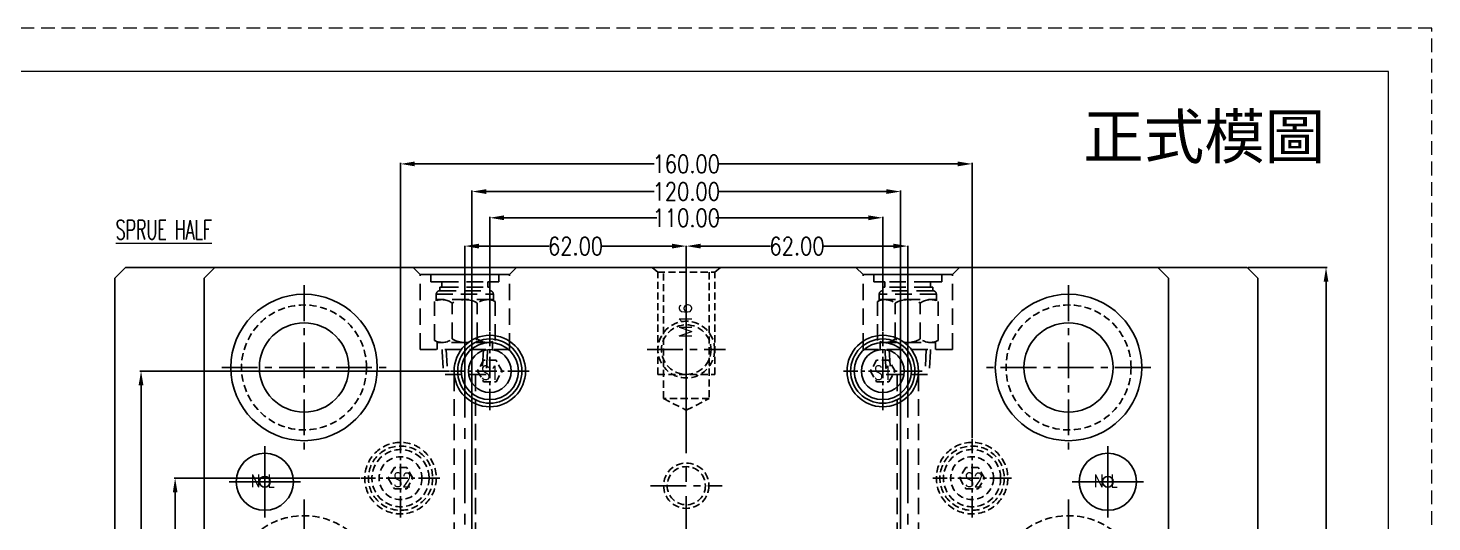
# Model space of a CAD drawing. Header units: millimetres. Extents: x 30214 to 31354, y -22640 to -21834.
# Drawn here: x 30961.2 to 31354.2, y -21972.1 to -21833.8 of the extents above; entities that cross this region are included whole.
import ezdxf
from ezdxf.enums import TextEntityAlignment as Align

# ---------------------------------------------------------------- set-up
doc = ezdxf.new("R2010")
doc.units = ezdxf.units.MM
doc.header["$LTSCALE"] = 8
for name, pattern in [('ACAD_ISO08W100', [36, 24, -3, 6, -3]), ('CENTER', [2, 1.25, -0.25, 0.25, -0.25]), ('CENTER2', [1.125, 0.75, -0.125, 0.125, -0.125]), ('DASHED', [0.75, 0.5, -0.25]), ('HIDDEN', [0.375, 0.25, -0.125])]:
    doc.linetypes.add(name, pattern=pattern)
doc.layers.get('DEFPOINTS').update_dxf_attribs({"color": 6})
for name, color, linetype in [('A', 7, 'Continuous'), ('CL', 1, 'Continuous'), ('NL', 6, 'Continuous'), ('SCREW', 52, 'HIDDEN'), ('WT', 4, 'Continuous')]:
    doc.layers.add(name, color=color, linetype=linetype)
doc.layers.add('dim', color=3, linetype='Continuous', lineweight=15)
doc.layers.add('MBOM-ASSIS-LAYER', color=71, linetype='Continuous', lineweight=9)
doc.styles.add('ROMANC', font='RomanC.ttf', dxfattribs={"width": 0.8, "height": 7})
doc.styles.add('ROMANS', font='ROMANS.shx', dxfattribs={"height": 5, "bigfont": 'chineset.shx'})
doc.styles.get("Standard").update_dxf_attribs({"font": 'txt.shx', "width": 0.8, "bigfont": 'chineset.shx'})
doc.styles.add('style1', font='mingliu.ttc', dxfattribs={"width": 0.75})
doc.styles.add('txt', font='txt.shx', dxfattribs={"width": 0.75, "height": 3.2})
doc.dimstyles.new('ISO-25', dxfattribs={"dimtxt": 5, "dimasz": 4, "dimexe": 0.3, "dimexo": 0.3, "dimtad": 0, "dimzin": 1, "dimdsep": 46, "dimtxsty": 'Standard', "dimcen": 0, "dimclrd": 3, "dimclre": 3, "dimclrt": 3, "dimazin": 0, "dimtfac": 1, "dimtofl": 0, "dimtmove": 0, "dimatfit": 0, "dimfxl": 0, "dimarcsym": 0})
doc.dimstyles.new('副本副本ISO-25', dxfattribs={"dimtxt": 5, "dimasz": 4, "dimexe": 0.1, "dimexo": 0.1, "dimgap": 0.1, "dimtad": 0, "dimzin": 1, "dimdsep": 46, "dimtxsty": 'Standard', "dimcen": 0, "dimclrd": 3, "dimclre": 3, "dimclrt": 3, "dimadec": 1, "dimazin": 0, "dimtfac": 1, "dimtofl": 0, "dimtmove": 0, "dimatfit": 0, "dimfxl": 0, "dimarcsym": 0})

# ---------------------------------------------------------------- blocks, each defined once
blk = doc.blocks.new('20110314.083904')
at = {"linetype": 'HIDDEN'}
for p, q in [((-8, -1.33), (-9.6, 0)), ((-9.6, 0), (9.6, 0)), ((8, -1.33), (9.6, 0)), ((-8, -30), (-8, -1.33)), ((-8, -1.33), (8, -1.33)), ((-6.4, -36.66), (-6.4, -1.33)), ((6.4, -1.33), (6.4, -36.66)), ((8, -30), (8, -1.33)), ((-8, -30), (8, -30)), ((-6.4, -36.66), (0, -40)), ((6.4, -36.66), (-6.4, -36.66)), ((0, -40), (6.4, -36.66))]:
    blk.add_line(p, q, dxfattribs=at)
at = {"layer": 'CL', "linetype": 'ACAD_ISO08W100'}
blk.add_line((0, 0), (0, -40), dxfattribs=at)
at = {"color": 7, "style": 'ROMANS'}
blk.add_text('M16', height=3.556, rotation=90, dxfattribs=at).set_placement((-0.23, -14.88), align=Align.MIDDLE)
blk = doc.blocks.new('*D27450')
at = {"layer": 'DEFPOINTS', "color": 0}
for p in [(31302.43, -21900.81), (31302.43, -22200.81), (31324.51, -22200.81)]:
    blk.add_point(p, dxfattribs=at)
at = {"layer": 'dim', "color": 3, "lineweight": -2}
for p, q in [((31302.73, -21900.81), (31324.81, -21900.81)), ((31324.51, -21904.81), (31324.51, -22041.52)), ((31324.51, -22196.81), (31324.51, -22060.11)), ((31302.73, -22200.81), (31324.81, -22200.81))]:
    blk.add_line(p, q, dxfattribs=at)
at = {"layer": 'dim', "color": 3}
for points in [[(31325.18, -21904.81), (31323.85, -21904.81), (31324.51, -21900.81)], [(31323.85, -22196.81), (31325.18, -22196.81), (31324.51, -22200.81)]]:
    blk.add_solid(points, dxfattribs=at)
at = {"layer": 'dim', "color": 3, "insert": (31324.51, -22050.81), "char_height": 5, "attachment_point": 5, "rotation": 90}
blk.add_mtext('300.00', dxfattribs=at)
blk = doc.blocks.new('*D27466')
at = {"layer": 'DEFPOINTS', "color": 0}
for p in [(31085.43, -21879.56), (31085.43, -21985.81), (31205.43, -21985.81)]:
    blk.add_point(p, dxfattribs=at)
at = {"layer": 'dim', "color": 3, "lineweight": -2}
for p, q in [((31085.43, -21985.51), (31085.43, -21879.26)), ((31089.43, -21879.56), (31136.47, -21879.56)), ((31201.43, -21879.56), (31154.39, -21879.56)), ((31205.43, -21985.51), (31205.43, -21879.26))]:
    blk.add_line(p, q, dxfattribs=at)
at = {"layer": 'dim', "color": 3}
for points in [[(31089.43, -21878.89), (31089.43, -21880.23), (31085.43, -21879.56)], [(31201.43, -21880.23), (31201.43, -21878.89), (31205.43, -21879.56)]]:
    blk.add_solid(points, dxfattribs=at)
at = {"layer": 'dim', "color": 3, "insert": (31145.43, -21879.56), "char_height": 5, "attachment_point": 5}
blk.add_mtext('120.00', dxfattribs=at)
blk = doc.blocks.new('20111225.141457')
at = {"layer": 'NL'}
for radius in [8, 1.5]:
    blk.add_circle((0, 0), radius, dxfattribs=at)
at = {"layer": 'SCREW', "linetype": 'CENTER', "ltscale": 5}
for p, q in [((0, 10), (0, -10)), ((10, 0), (-10, 0))]:
    blk.add_line(p, q, dxfattribs=at)
at = {"layer": 'dim', "color": 6, "style": 'ROMANC', "width": 0.8}
blk.add_text('N L', height=3.528, dxfattribs=at).set_placement((-3.89, -1.53))
blk = doc.blocks.new('20160818.141130')
at = {"layer": 'SCREW', "linetype": 'CENTER2'}
for p, q in [((0, -11), (0, 11)), ((11, 0), (-11, 0))]:
    blk.add_line(p, q, dxfattribs=at)
at = {"layer": 'SCREW'}
blk.add_lwpolyline([(1.73, -3), (3.46, 0), (1.73, 3), (-1.73, 3), (-3.46, 0), (-1.73, -3)], close=True, dxfattribs=at)
at = {"layer": 'SCREW', "linetype": 'ByBlock'}
for radius in [10, 9, 8, 6]:
    blk.add_circle((0, 0), radius, dxfattribs=at)
at = {"layer": 'SCREW', "color": 6, "insert": (-2.44, 1.46), "char_height": 3.888, "width": 5.6351, "attachment_point": 1, "style": 'txt'}
blk.add_mtext('S1', dxfattribs=at)
blk = doc.blocks.new('20160818.141139')
at = {"layer": 'SCREW', "linetype": 'CENTER2'}
for p, q in [((-5.25, -7.57), (-5.25, 14.43)), ((5.75, 3.43), (-16.25, 3.43))]:
    blk.add_line(p, q, dxfattribs=at)
at = {"layer": 'SCREW'}
blk.add_lwpolyline([(-3.52, 0.43), (-1.79, 3.43), (-3.52, 6.43), (-6.98, 6.43), (-8.72, 3.43), (-6.98, 0.43)], close=True, dxfattribs=at)
for radius in [10, 9, 8]:
    blk.add_circle((-5.25, 3.43), radius, dxfattribs=at)
at = {"layer": 'SCREW', "linetype": 'HIDDEN'}
blk.add_circle((-5.25, 3.43), 6, dxfattribs=at)
at = {"layer": 'SCREW', "color": 6, "insert": (-7.25, 4.89), "char_height": 3.888, "width": 5.6351, "attachment_point": 1, "style": 'txt'}
blk.add_mtext('S2', dxfattribs=at)
blk = doc.blocks.new('*D27474')
at = {"layer": 'DEFPOINTS', "color": 0}
for p in [(31002.34, -21959.81), (31054.43, -21959.81), (31054.43, -22141.81)]:
    blk.add_point(p, dxfattribs=at)
at = {"layer": 'dim', "color": 3, "lineweight": -2}
for p, q in [((31054.13, -21959.81), (31002.04, -21959.81)), ((31002.34, -21963.81), (31002.34, -22041.52)), ((31002.34, -22137.81), (31002.34, -22060.11)), ((31054.13, -22141.81), (31002.04, -22141.81))]:
    blk.add_line(p, q, dxfattribs=at)
at = {"layer": 'dim', "color": 3}
for points in [[(31003.01, -21963.81), (31001.68, -21963.81), (31002.34, -21959.81)], [(31001.68, -22137.81), (31003.01, -22137.81), (31002.34, -22141.81)]]:
    blk.add_solid(points, dxfattribs=at)
at = {"layer": 'dim', "color": 3, "insert": (31002.34, -22050.81), "char_height": 5, "attachment_point": 5, "rotation": 90}
blk.add_mtext('182.00', dxfattribs=at)
blk = doc.blocks.new('*D27475')
at = {"layer": 'DEFPOINTS', "color": 0}
for p in [(31079.43, -21929.81), (30992.79, -22171.81), (31079.43, -22171.81)]:
    blk.add_point(p, dxfattribs=at)
at = {"layer": 'dim', "color": 3, "lineweight": -2}
for p, q in [((31079.13, -21929.81), (30992.49, -21929.81)), ((30992.79, -21933.81), (30992.79, -22040.86)), ((30992.79, -22167.81), (30992.79, -22060.77)), ((31079.13, -22171.81), (30992.49, -22171.81))]:
    blk.add_line(p, q, dxfattribs=at)
at = {"layer": 'dim', "color": 3}
for points in [[(30993.46, -21933.81), (30992.12, -21933.81), (30992.79, -21929.81)], [(30992.12, -22167.81), (30993.46, -22167.81), (30992.79, -22171.81)]]:
    blk.add_solid(points, dxfattribs=at)
at = {"layer": 'dim', "color": 3, "insert": (30992.79, -22050.81), "char_height": 5, "attachment_point": 5, "rotation": 90}
blk.add_mtext('242.00', dxfattribs=at)
blk = doc.blocks.new('*D27476')
at = {"layer": 'DEFPOINTS', "color": 0}
for p in [(31090.43, -21886.9), (31090.43, -21918.81), (31200.43, -21918.81)]:
    blk.add_point(p, dxfattribs=at)
at = {"layer": 'dim', "color": 3, "lineweight": -2}
for p, q in [((31090.43, -21918.51), (31090.43, -21886.6)), ((31094.43, -21886.9), (31137.14, -21886.9)), ((31196.43, -21886.9), (31153.72, -21886.9)), ((31200.43, -21918.51), (31200.43, -21886.6))]:
    blk.add_line(p, q, dxfattribs=at)
at = {"layer": 'dim', "color": 3}
for points in [[(31094.43, -21886.23), (31094.43, -21887.57), (31090.43, -21886.9)], [(31196.43, -21887.57), (31196.43, -21886.23), (31200.43, -21886.9)]]:
    blk.add_solid(points, dxfattribs=at)
at = {"layer": 'dim', "color": 3, "insert": (31145.43, -21886.9), "char_height": 5, "attachment_point": 5}
blk.add_mtext('110.00', dxfattribs=at)
blk = doc.blocks.new('*D27477')
at = {"layer": 'DEFPOINTS', "color": 0}
for p in [(31065.43, -21871.82), (31065.43, -21949.81), (31225.43, -21948.81)]:
    blk.add_point(p, dxfattribs=at)
at = {"layer": 'dim', "color": 3, "lineweight": -2}
for p, q in [((31065.43, -21949.51), (31065.43, -21871.52)), ((31069.43, -21871.82), (31136.47, -21871.82)), ((31221.43, -21871.82), (31154.39, -21871.82)), ((31225.43, -21948.51), (31225.43, -21871.52))]:
    blk.add_line(p, q, dxfattribs=at)
at = {"layer": 'dim', "color": 3}
for points in [[(31069.43, -21871.15), (31069.43, -21872.49), (31065.43, -21871.82)], [(31221.43, -21872.49), (31221.43, -21871.15), (31225.43, -21871.82)]]:
    blk.add_solid(points, dxfattribs=at)
at = {"layer": 'dim', "color": 3, "insert": (31145.43, -21871.82), "char_height": 5, "attachment_point": 5}
blk.add_mtext('160.00', dxfattribs=at)
blk = doc.blocks.new('20100617.142056')
at = {"layer": 'MBOM-ASSIS-LAYER', "linetype": 'DASHED'}
for p, q in [((0, 841), (-1189, 841)), ((0, 0), (0, 841))]:
    blk.add_line(p, q, dxfattribs=at)
at = {"layer": 'MBOM-ASSIS-LAYER'}
for p, q in [((-12.7, 828.3), (-1176.3, 828.3)), ((-12.7, 12.7), (-12.7, 828.3))]:
    blk.add_line(p, q, dxfattribs=at)
blk = doc.blocks.new('20160903.151524')
at = {"layer": 'WT', "color": 125, "linetype": 'HIDDEN', "ltscale": 2.3}
for p, q in [((-6.35, 23.56), (-6.01, 30)), ((-6.01, 30), (6.01, 30)), ((-5.19, 23), (-4.82, 30)), ((5.19, 23), (4.82, 30)), ((6.35, 23.56), (6.01, 30)), ((12.5, 23), (-12.5, 23)), ((-12.5, 23), (-12.5, 2)), ((-8.5, 20.43), (-8.5, 9.57)), ((-7.75, 23), (-7.75, 20.77)), ((-7.75, 21), (7.75, 21)), ((-6.35, 23.56), (-6.35, 23)), ((-3.5, 20.01), (-3.5, 9.99)), ((3.5, 20.01), (3.5, 9.99)), ((6.35, 23.56), (6.35, 23)), ((7.75, 23), (7.75, 20.77)), ((8.5, 20.43), (8.5, 9.57)), ((12.5, 23), (12.5, 2)), ((-8, 9.33), (-8, 7.51)), ((-8, 9), (8, 9)), ((8, 9.33), (8, 7.51)), ((-9.5, 4.01), (-9.5, 2)), ((-6.4, 4.01), (-9.5, 4.01)), ((8, 7.51), (-8, 7.51)), ((7, 6.51), (-7, 6.51)), ((-7, 6.51), (-7, 5.51)), ((-6.4, 5.51), (-7, 5.51)), ((-6.4, 5.51), (-7, 5.51)), ((6.4, 5.51), (-6.4, 5.51)), ((-6.4, 5.51), (-6.4, 4.01)), ((6.4, 4.01), (-6.4, 4.01)), ((6.4, 5.51), (6.4, 4.01)), ((6.4, 5.51), (7, 5.51)), ((6.4, 5.51), (7, 5.51)), ((6.4, 4.01), (9.5, 4.01)), ((7, 6.51), (7, 5.51)), ((9.5, 4.01), (9.5, 2)), ((-12.5, 2), (-14.5, 0)), ((-14.5, 0), (14.5, 0)), ((-12.5, 2), (12.5, 2)), ((9.5, 2), (-9.5, 2)), ((12.5, 2), (14.5, 0))]:
    blk.add_line(p, q, dxfattribs=at)
at = {"layer": 'WT', "color": 125, "linetype": 'CENTER', "ltscale": 1.5}
blk.add_line((0, 0), (0, 30), dxfattribs=at)
at = {"layer": 'WT', "color": 125, "linetype": 'HIDDEN', "ltscale": 2.3}
for centre, radius, start, end in [((-6.32, 16.53), 4.47, 50.9817, 119.248), ((0, 14.34), 6.66, 58.3016, 121.6984), ((6.32, 16.53), 4.47, 60.752, 129.0183), ((-6.32, 13.47), 4.47, 240.752, 309.0183), ((0, 15.66), 6.66, 238.3016, 301.6984), ((6.32, 13.47), 4.47, 230.9817, 299.248), ((-7, 7.51), 1, 180, 270), ((7, 7.51), 1, 270, 0)]:
    blk.add_arc(centre, radius, start, end, dxfattribs=at)
blk = doc.blocks.new('*D27495')
at = {"layer": 'DEFPOINTS', "color": 0}
for p in [(31083.43, -21894.83), (31083.43, -21900.81), (31145.43, -21900.81)]:
    blk.add_point(p, dxfattribs=at)
at = {"layer": 'dim', "color": 3, "lineweight": -2}
for p, q in [((31083.43, -21900.71), (31083.43, -21894.73)), ((31087.43, -21894.83), (31107, -21894.83)), ((31141.43, -21894.83), (31121.87, -21894.83)), ((31145.43, -21900.71), (31145.43, -21894.73))]:
    blk.add_line(p, q, dxfattribs=at)
at = {"layer": 'dim', "color": 3}
for points in [[(31087.43, -21894.16), (31087.43, -21895.5), (31083.43, -21894.83)], [(31141.43, -21895.5), (31141.43, -21894.16), (31145.43, -21894.83)]]:
    blk.add_solid(points, dxfattribs=at)
at = {"layer": 'dim', "color": 3, "insert": (31114.43, -21894.83), "char_height": 5, "attachment_point": 5}
blk.add_mtext('62.00', dxfattribs=at)
blk = doc.blocks.new('*D27496')
at = {"layer": 'DEFPOINTS', "color": 0}
for p in [(31207.43, -21894.83), (31145.43, -21900.81), (31207.43, -21900.81)]:
    blk.add_point(p, dxfattribs=at)
at = {"layer": 'dim', "color": 3, "lineweight": -2}
for p, q in [((31145.43, -21900.71), (31145.43, -21894.73)), ((31149.43, -21894.83), (31169, -21894.83)), ((31203.43, -21894.83), (31183.87, -21894.83)), ((31207.43, -21900.71), (31207.43, -21894.73))]:
    blk.add_line(p, q, dxfattribs=at)
at = {"layer": 'dim', "color": 3}
for points in [[(31149.43, -21894.16), (31149.43, -21895.5), (31145.43, -21894.83)], [(31203.43, -21895.5), (31203.43, -21894.16), (31207.43, -21894.83)]]:
    blk.add_solid(points, dxfattribs=at)
at = {"layer": 'dim', "color": 3, "insert": (31176.43, -21894.83), "char_height": 5, "attachment_point": 5}
blk.add_mtext('62.00', dxfattribs=at)

msp = doc.modelspace()

# ---------------------------------------------------------------- linework, layer by layer
for p, q in [((30988.432, -21900.813), (30985.432, -21903.813)), ((30988.432, -21900.813), (31302.432, -21900.813)), ((31013.432, -21900.813), (31010.432, -21903.813)), ((31277.432, -21900.813), (31280.432, -21903.813)), ((31305.432, -21903.813), (31302.432, -21900.813)), ((30985.432, -22197.813), (30985.432, -21903.813)), ((31010.432, -22197.813), (31010.432, -21903.813)), ((31280.432, -21903.813), (31280.432, -22197.813)), ((31305.432, -21903.813), (31305.432, -22197.813))]:
    msp.add_line(p, q)
at = {"linetype": 'CENTER'}
for p, q in [((31038.432, -21905.813), (31038.432, -21951.813)), ((31252.432, -21905.813), (31252.432, -21951.813)), ((31134.432, -21923.813), (31156.432, -21923.813)), ((31015.432, -21928.813), (31061.432, -21928.813)), ((31275.432, -21928.813), (31229.432, -21928.813)), ((31135.432, -21961.913), (31155.432, -21961.913))]:
    msp.add_line(p, q, dxfattribs=at)
at = {"linetype": 'Continuous'}
for p, q in [((31038.432, -21982.613), (31038.432, -21965.813)), ((31252.432, -21982.613), (31252.432, -21965.813))]:
    msp.add_line(p, q, dxfattribs=at)
for centre, radius in [((31038.432, -21928.813), 20.5), ((31252.432, -21928.813), 20.5), ((31038.432, -21928.813), 12.5), ((31252.432, -21928.813), 12.5)]:
    msp.add_circle(centre, radius)
at = {"linetype": 'HIDDEN'}
for centre, radius in [((31038.432, -21928.813), 17.5), ((31252.432, -21928.813), 17.5), ((31145.432, -21923.813), 7.938), ((31145.432, -21923.813), 6.938), ((31145.432, -21961.913), 6.35), ((31145.432, -21961.913), 5.35), ((31038.432, -21990.813), 20.5), ((31252.432, -21990.813), 20.5)]:
    msp.add_circle(centre, radius, dxfattribs=at)
at = {"layer": 'CL', "color": 0, "linetype": 'CENTER', "ltscale": 2}
msp.add_line((31145.432, -21900.813), (31145.432, -22200.813), dxfattribs=at)
at = {"layer": 'WT', "color": 81, "linetype": 'CENTER', "ltscale": 1.5}
for p, q in [((31083.432, -22014.813), (31083.432, -21900.813)), ((31207.432, -22014.813), (31207.432, -21900.813))]:
    msp.add_line(p, q, dxfattribs=at)
at = {"layer": 'WT', "color": 81, "linetype": 'HIDDEN', "ltscale": 2.3}
for p, q in [((31080.432, -21930.813), (31080.432, -22011.813)), ((31086.432, -21930.813), (31086.432, -22011.813)), ((31204.432, -21930.813), (31204.432, -22011.813)), ((31210.432, -21930.813), (31210.432, -22011.813))]:
    msp.add_line(p, q, dxfattribs=at)

# ---------------------------------------------------------------- block references
msp.add_blockref('20110314.083904', (31145.432, -21900.813))
at = {"layer": 'MBOM-ASSIS-LAYER', "xscale": 0.9590438128709551, "yscale": 0.9590438128709551, "zscale": 0.9590438128709551}
msp.add_blockref('20100617.142056', (31354.161, -22640.336), dxfattribs=at)
at = {"layer": 'NL'}
for p in [(31027.432, -21960.813), (31263.432, -21960.813)]:
    msp.add_blockref('20111225.141457', p, dxfattribs=at)
at = {"layer": 'SCREW', "linetype": 'ByBlock'}
for p in [(31090.432, -21929.813), (31200.432, -21929.813)]:
    msp.add_blockref('20160818.141130', p, dxfattribs=at)
at = {"layer": 'SCREW'}
for p in [(31070.685, -21963.244), (31230.685, -21963.244)]:
    msp.add_blockref('20160818.141139', p, dxfattribs=at)
at = {"layer": 'WT', "rotation": 180}
msp.add_blockref('20160903.151524', (31083.432, -21900.813), dxfattribs=at)
at = {"layer": 'WT', "xscale": -0.9999999999999996, "rotation": -180}
msp.add_blockref('20160903.151524', (31207.432, -21900.813), dxfattribs=at)

# ---------------------------------------------------------------- texts
at = {"layer": 'A', "color": 6, "style": 'style1'}
msp.add_text('正式模圖', height=12.4075, dxfattribs=at).set_placement((31256.573, -21870.356))
at = {"layer": 'dim', "style": 'ROMANC', "width": 0.6}
msp.add_text('%%uSPRUE HALF', height=5.4, dxfattribs=at).set_placement((30985.702, -21892.935))

# ---------------------------------------------------------------- dimensions: what is measured, and where the dimension line sits
at = {"layer": 'dim'}
for base, p1, p2, picture, middle in [((31065.432, -21871.819), (31225.432, -21948.813), (31065.432, -21949.813), '*D27477', (31145.432, -21871.819)), ((31090.432, -21886.9), (31200.432, -21918.813), (31090.432, -21918.813), '*D27476', (31145.432, -21886.9))]:
    dim = msp.add_linear_dim(base=base, p1=p1, p2=p2, dimstyle='ISO-25', override={"dimscale": 1}, dxfattribs=at)
    dim.commit()
    dim.dimension.update_dxf_attribs({"geometry": picture, "text_midpoint": middle, "dimtype": 160})
dim = msp.add_linear_dim(base=(31085.432, -21879.559), p1=(31205.432, -21985.813), p2=(31085.432, -21985.813), angle=180, dimstyle='ISO-25', override={"dimscale": 1}, dxfattribs=at)
dim.commit()
dim.dimension.update_dxf_attribs({"geometry": '*D27466', "text_midpoint": (31145.432, -21879.559), "dimtype": 160})
dim = msp.add_linear_dim(base=(31083.432, -21894.831), p1=(31145.432, -21900.813), p2=(31083.432, -21900.813), dimstyle='副本副本ISO-25', dxfattribs=at)
dim.commit()
dim.dimension.update_dxf_attribs({"geometry": '*D27495', "text_midpoint": (31114.432, -21894.831)})
dim = msp.add_linear_dim(base=(31207.432, -21894.831), p1=(31145.432, -21900.813), p2=(31207.432, -21900.813), angle=180, dimstyle='副本副本ISO-25', dxfattribs=at)
dim.commit()
dim.dimension.update_dxf_attribs({"geometry": '*D27496', "text_midpoint": (31176.432, -21894.831)})
for base, p1, p2, picture, middle in [((31324.515, -22200.813), (31302.432, -21900.813), (31302.432, -22200.813), '*D27450', (31324.515, -22050.813)), ((30992.79, -22171.813), (31079.432, -21929.813), (31079.432, -22171.813), '*D27475', (30992.79, -22050.813)), ((31002.343, -21959.813), (31054.432, -22141.813), (31054.432, -21959.813), '*D27474', (31002.343, -22050.813))]:
    dim = msp.add_linear_dim(base=base, p1=p1, p2=p2, angle=90, dimstyle='ISO-25', override={"dimscale": 1}, dxfattribs=at)
    dim.commit()
    dim.dimension.update_dxf_attribs({"geometry": picture, "text_midpoint": middle})

doc.saveas('drawing.dxf')
